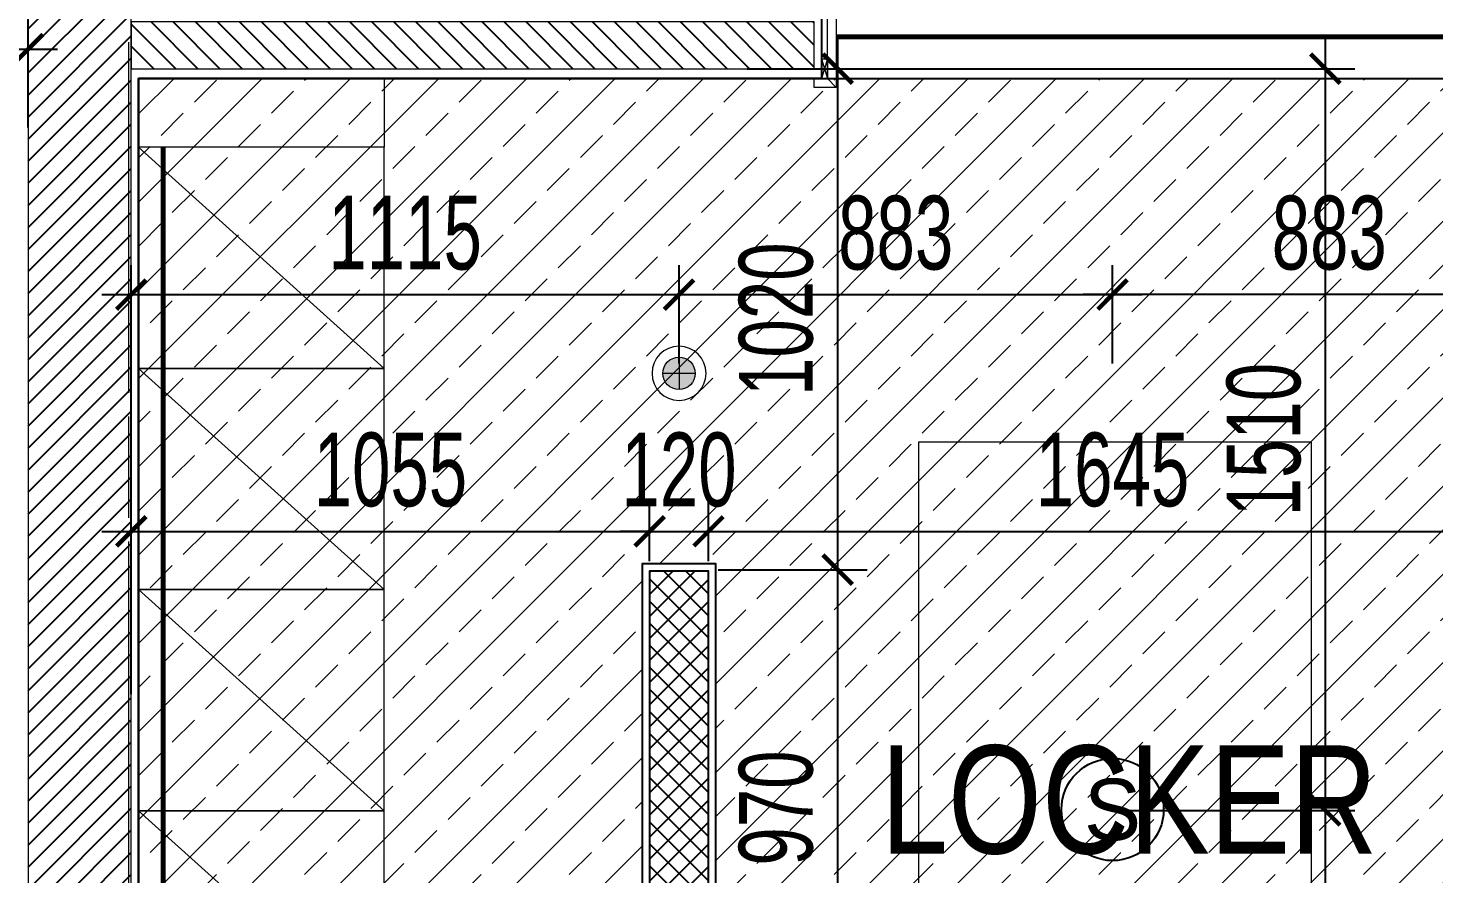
# Model space of a CAD drawing. Header units: millimetres. Extents: x -343543 to 400519, y -115663 to 104219.
# Drawn here: x -254459 to -251597, y 7972 to 9692 of the extents above; entities that cross this region are included whole.
import ezdxf
from ezdxf.enums import TextEntityAlignment as Align
from ezdxf.xclip import XClip

# ---------------------------------------------------------------- set-up
doc = ezdxf.new("R2010")
doc.units = ezdxf.units.MM
doc.header["$XCLIPFRAME"] = 0
for name, pattern in [("$0$02'TUONG Xay$0$HIDDEN", [0.375, 0.25, -0.125]), ('XREF MAT BANG TUONG XAY$0$CENTER', [50.8, 31.75, -6.35, 6.35, -6.35]), ('XREF MAT BANG TUONG XAY$0$HIDDEN', [0.375, 0.25, -0.125])]:
    doc.linetypes.add(name, pattern=pattern)
doc.layers.get('0').update_dxf_attribs({"color": 231, "lineweight": 0})
doc.layers.get('DefPoints').update_dxf_attribs({"color": 191})
doc.layers.add('A-BaoChay', color=4, linetype='Continuous', lineweight=25, true_color=0x00ffff)
doc.layers.add('fix lightting red', color=1, linetype='Continuous', lineweight=5, true_color=0xff0000)
for name, color, linetype, lineweight in [('A-CLNG', 157, 'Continuous', 25), ('A-FLOR-PRTN', 161, 'Continuous', 9), ('A-PATT', 252, 'Continuous', 9), ('A-SYMBOLS', 10, 'Continuous', 13), ('fix lighting', 2, 'Continuous', 5), ('SME-E-LTG-DIM', 55, 'Continuous', 18), ('XREF MAT BANG TUONG XAY$0$$0$A-WALL-INT', 8, 'Continuous', 9), ('XREF MAT BANG TUONG XAY$0$$1$A-TEXT', 8, 'Continuous', 25), ('XREF MAT BANG TUONG XAY$0$01.Xref _MB T1$0$A-TEXT', 8, 'Continuous', 25), ('XREF MAT BANG TUONG XAY$0$A-GRID', 8, 'XREF MAT BANG TUONG XAY$0$CENTER', 15), ('XREF MAT BANG TUONG XAY$0$A-WALL-INT', 8, 'Continuous', 9)]:
    doc.layers.add(name, color=color, linetype=linetype, lineweight=lineweight)
for name, color, linetype in [('A-TEXT', 255, 'Continuous'), ('INNO-GIOTHAI', 20, 'Continuous'), ('XREF MAT BANG TUONG XAY$0$A-FNSH', 8, 'Continuous'), ('XREF MAT BANG TUONG XAY$0$A-FURN', 8, 'Continuous'), ('XREF MAT BANG TUONG XAY$0$A-HIDD', 8, 'XREF MAT BANG TUONG XAY$0$HIDDEN'), ('XREF MAT BANG TUONG XAY$0$A-PATT', 8, 'Continuous')]:
    doc.layers.add(name, color=color, linetype=linetype)
doc.styles.add('LHP', font='arial.ttf')
doc.styles.add('SM-DIMTEXT', font='SME.shx', dxfattribs={"width": 0.7})
doc.styles.add('XREF MAT BANG TUONG XAY$0$Arial', font='arial.ttf', dxfattribs={"width": 0.8})
doc.dimstyles.new('SDIM-100', dxfattribs={"dimscale": 100, "dimtxt": 2, "dimasz": 0.6, "dimexe": 0.6, "dimexo": 0.2, "dimgap": 0.5, "dimtad": 1, "dimdec": 0, "dimzin": 12, "dimtxsty": 'SM-DIMTEXT', "dimblk": 'ARCHTICK', "dimblk1": 'ARCHTICK', "dimblk2": 'ARCHTICK', "dimcen": 0.12, "dimdle": 0.6, "dimclrd": 7, "dimclre": 8, "dimadec": 0, "dimazin": 3, "dimtfac": 2, "dimtix": 1, "dimtmove": 1, "dimatfit": 3, "dimfxl": 1, "dimtzin": 0, "dimarcsym": 1})

# ---------------------------------------------------------------- blocks, each defined once
blk = doc.blocks.new('XREF MAT BANG TUONG XAY$0$00.xref_IKIGAI_Truc')
at = {"layer": 'XREF MAT BANG TUONG XAY$0$A-GRID', "color": 8, "ltscale": 20}
blk.add_lwpolyline([(8600, -4179.1), (8600, 22924.4)], dxfattribs=at)
blk = doc.blocks.new('*U220')
at = {"layer": 'XREF MAT BANG TUONG XAY$0$A-PATT'}
h = blk.add_hatch(dxfattribs=at)
h.set_pattern_fill('ANSI31', color=8, scale=10)
h.set_pattern_definition([(45, (38946.79, -11293.564), (-22.45064, 22.45064), [])])
h.paths.add_polyline_path([(-38.7, 47.5), (3461.3, 47.5), (3461.3, -162.5), (-38.7, -162.5)])
at = {"layer": 'XREF MAT BANG TUONG XAY$0$A-WALL-INT', "color": 8}
blk.add_lwpolyline([(-38.7, 47.5), (3461.3, 47.5), (3461.3, -162.5), (-38.7, -162.5)], close=True, dxfattribs=at)
blk = doc.blocks.new('XREF MAT BANG TUONG XAY$0$01.Xref _MB T1$0$Phong tam')
at = {"layer": 'XREF MAT BANG TUONG XAY$0$A-FURN', "color": 8, "xscale": -1, "rotation": 270}
blk.add_blockref('*U220', (-47.5, 3338.7), dxfattribs=at)
blk = doc.blocks.new('XREF MAT BANG TUONG XAY$0$xref_IKIGAI_Cot')
at = {"layer": 'XREF MAT BANG TUONG XAY$0$A-GRID', "color": 8, "ltscale": 20}
blk.add_lwpolyline([(8600, -4179.1), (8600, 22924.4)], dxfattribs=at)
blk = doc.blocks.new('*U217')
at = {"layer": 'XREF MAT BANG TUONG XAY$0$A-PATT'}
h = blk.add_hatch(dxfattribs=at)
h.set_pattern_fill('ANSI31', color=8, scale=10)
h.set_pattern_definition([(45, (36836.79, -11178.564), (-22.45064, 22.45064), [])])
h.paths.add_polyline_path([(-38.7, 47.5), (1351.3, 47.5), (1351.3, -47.5), (-38.7, -47.5)])
at = {"layer": 'XREF MAT BANG TUONG XAY$0$A-WALL-INT', "color": 8}
blk.add_lwpolyline([(-38.7, 47.5), (1351.3, 47.5), (1351.3, -47.5), (-38.7, -47.5)], close=True, dxfattribs=at)
blk = doc.blocks.new('XREF MAT BANG NOI THAT$0$01.Xref _MB T1$0$BLK')
at = {"color": 8}
blk.add_lwpolyline([(324597.2, 139513.6), (325047.2, 139513.6), (325047.2, 139013.6), (324597.2, 139013.6)], close=True, dxfattribs=at)
blk.add_lwpolyline([(324597.2, 139513.6), (325047.2, 139013.6)], dxfattribs=at)
blk = doc.blocks.new('XREF MAT BANG NOI THAT')
at = {"color": 8}
blk.add_lwpolyline([(9120, 9450), (8620, 9450), (8620, 9590), (9120, 9590)], close=True, dxfattribs=at)
at = {"color": 8, "elevation": 0}
blk.add_lwpolyline([(10207.5, 7645), (11007.5, 7645), (11007.5, 8850), (10207.5, 8850)], close=True, dxfattribs=at)
at = {"color": 8, "xscale": -1.000000000000001, "rotation": 90}
for p in [(148133.6, 334047.2), (148133.6, 333597.2), (148133.6, 333147.2), (148133.6, 332697.2)]:
    blk.add_blockref('XREF MAT BANG NOI THAT$0$01.Xref _MB T1$0$BLK', p, dxfattribs=at)
blk = doc.blocks.new('01.Xref _MB T1')
at = {"layer": 'XREF MAT BANG TUONG XAY$0$$0$A-WALL-INT', "color": 8}
for points in [[(10022.00011, 9764.99992), (10040.00011, 9782.99992), (10040.00011, 9572), (10022.00011, 9590)], [(10010.00011, 9630), (10022.00011, 9630), (10022.00011, 9590), (10010.00011, 9590)], [(9995.00011, 9572), (9995.00011, 9590), (10022.00011, 9590), (10040.00011, 9572)]]:
    blk.add_lwpolyline(points, close=True, dxfattribs=at)
for points in [[(10010.00011, 9630), (10022.00011, 9590)], [(10022.00011, 9630), (10010.00011, 9590)]]:
    blk.add_lwpolyline(points, dxfattribs=at)
at = {"layer": 'XREF MAT BANG TUONG XAY$0$A-HIDD', "color": 8, "ltscale": 200, "const_width": 10}
blk.add_lwpolyline([(10040.00011, 9674.99996), (11355.00008, 9674.99996)], dxfattribs=at)
at = {"color": 8}
blk.add_blockref('XREF MAT BANG TUONG XAY$0$00.xref_IKIGAI_Truc', (0.00011, 0), dxfattribs=at)
at = {"layer": 'XREF MAT BANG TUONG XAY$0$$1$A-TEXT', "color": 8, "style": 'XREF MAT BANG TUONG XAY$0$Arial', "width": 0.8}
blk.add_text('LOCKER', height=220, dxfattribs=at).set_placement((10130.78949, 8012.90215))
at = {"layer": 'XREF MAT BANG TUONG XAY$0$01.Xref _MB T1$0$A-TEXT', "color": 8}
blk.add_blockref('XREF MAT BANG TUONG XAY$0$01.Xref _MB T1$0$Phong tam', (8605.00011, 2999.99999), dxfattribs=at)
at = {"layer": 'XREF MAT BANG TUONG XAY$0$A-FNSH', "color": 8}
blk.add_lwpolyline([(8505, 10214.99999), (8809.99075, 10214.99999), (8809.99075, 9720.39991), (10010.00008, 9720.39978), (10010.00011, 9590), (8620.00011, 9590), (8620.00011, 6314.99999), (8959.99001, 6314.99999), (8959.99978, 6110.00054), (9979.992, 6110.00054), (9980.00177, 6224.99989), (10309.99073, 6224.99989), (10309.99073, 6110.00054), (12585.00011, 6110), (12585.00011, 9590), (11385.00008, 9590), (11385.00008, 9720.00002), (12585.00011, 9719.99859), (12585.00011, 10215), (12710.00011, 10215), (12710.00011, 6110.00056), (13999.99083, 6110.00206)], dxfattribs=at)
at = {"color": 8}
ref = blk.add_blockref('XREF MAT BANG TUONG XAY$0$xref_IKIGAI_Cot', (-0.00927, -0.00001), dxfattribs=at)
XClip(ref).set_block_clipping_path([(-1610.3425959283, -2225.6693134198), (41829.1295208634, 21555.8819575264)])
at = {"layer": 'XREF MAT BANG TUONG XAY$0$A-FURN', "color": 8, "xscale": -1}
blk.add_blockref('*U217', (9956.3018, 9657.49999), dxfattribs=at)
at = {"layer": 'A-PATT', "color": 8}
blk.add_blockref('XREF MAT BANG NOI THAT', (0, 0), dxfattribs=at)
blk = doc.blocks.new('DenSanTuongT1Ikigai')
at = {"layer": 'fix lightting red', "color": 1, "linetype": "$0$02'TUONG Xay$0$HIDDEN", "ltscale": 500, "true_color": 0xff0000, "const_width": 10}
blk.add_lwpolyline([(8670, 6750), (8670, 9450)], dxfattribs=at)
blk = doc.blocks.new('_ArchTick')
at = {"color": 0, "linetype": 'ByBlock', "const_width": 0.15}
blk.add_lwpolyline([(-0.5, -0.5), (0.5, 0.5)], dxfattribs=at)
blk = doc.blocks.new('*D992')
at = {"layer": 'DefPoints', "color": 0, "transparency": 16777216}
for p in [(-254459, 9649.8), (-254834, 9470), (-254459, 9470)]:
    blk.add_point(p, dxfattribs=at)
at = {"layer": 'SME-E-LTG-DIM', "color": 8, "lineweight": -2, "transparency": 16777216}
for p, q in [((-254834, 9490), (-254834, 9709.8)), ((-254459, 9490), (-254459, 9709.8))]:
    blk.add_line(p, q, dxfattribs=at)
at = {"layer": 'SME-E-LTG-DIM', "color": 7, "lineweight": -2, "transparency": 16777216}
blk.add_line((-254894, 9649.8), (-254399, 9649.8), dxfattribs=at)
at = {"layer": 'SME-E-LTG-DIM', "color": 7, "lineweight": -2, "transparency": 16777216, "xscale": 60, "yscale": 60, "zscale": 60, "rotation": 180}
blk.add_blockref('_ArchTick', (-254834, 9649.8), dxfattribs=at)
at = {"layer": 'SME-E-LTG-DIM', "color": 7, "lineweight": -2, "transparency": 16777216, "xscale": 60, "yscale": 60, "zscale": 60}
blk.add_blockref('_ArchTick', (-254459, 9649.8), dxfattribs=at)
at = {"layer": 'SME-E-LTG-DIM', "color": 0, "transparency": 16777216, "insert": (-254646.5, 9774.8), "char_height": 150, "attachment_point": 5, "style": 'SM-DIMTEXT'}
blk.add_mtext('375', dxfattribs=at)
blk = doc.blocks.new('*D1001')
at = {"layer": 'DefPoints', "color": 0, "transparency": 16777216}
for p in [(-253134, 9150.3), (-253134, 8990), (-254249, 8317)]:
    blk.add_point(p, dxfattribs=at)
at = {"layer": 'SME-E-LTG-DIM', "color": 8, "lineweight": -2, "transparency": 16777216}
for p, q in [((-254249, 8337), (-254249, 9210.3)), ((-253134, 9010), (-253134, 9210.3))]:
    blk.add_line(p, q, dxfattribs=at)
at = {"layer": 'SME-E-LTG-DIM', "color": 7, "lineweight": -2, "transparency": 16777216}
blk.add_line((-254309, 9150.3), (-253074, 9150.3), dxfattribs=at)
at = {"layer": 'SME-E-LTG-DIM', "color": 7, "lineweight": -2, "transparency": 16777216, "xscale": 60, "yscale": 60, "zscale": 60, "rotation": 180}
blk.add_blockref('_ArchTick', (-254249, 9150.3), dxfattribs=at)
at = {"layer": 'SME-E-LTG-DIM', "color": 7, "lineweight": -2, "transparency": 16777216, "xscale": 60, "yscale": 60, "zscale": 60}
blk.add_blockref('_ArchTick', (-253134, 9150.3), dxfattribs=at)
at = {"layer": 'SME-E-LTG-DIM', "color": 0, "transparency": 16777216, "insert": (-253691.5, 9275.3), "char_height": 150, "attachment_point": 5, "style": 'SM-DIMTEXT'}
blk.add_mtext('1115', dxfattribs=at)
blk = doc.blocks.new('*D1002')
at = {"layer": 'DefPoints', "color": 0, "transparency": 16777216}
for p in [(-252251.5, 9150.3), (-253134, 8990), (-252251.5, 8990)]:
    blk.add_point(p, dxfattribs=at)
at = {"layer": 'SME-E-LTG-DIM', "color": 8, "lineweight": -2, "transparency": 16777216}
for p, q in [((-253134, 9010), (-253134, 9210.3)), ((-252251.5, 9010), (-252251.5, 9210.3))]:
    blk.add_line(p, q, dxfattribs=at)
at = {"layer": 'SME-E-LTG-DIM', "color": 7, "lineweight": -2, "transparency": 16777216}
blk.add_line((-253194, 9150.3), (-252191.5, 9150.3), dxfattribs=at)
at = {"layer": 'SME-E-LTG-DIM', "color": 7, "lineweight": -2, "transparency": 16777216, "xscale": 60, "yscale": 60, "zscale": 60, "rotation": 180}
blk.add_blockref('_ArchTick', (-253134, 9150.3), dxfattribs=at)
at = {"layer": 'SME-E-LTG-DIM', "color": 7, "lineweight": -2, "transparency": 16777216, "xscale": 60, "yscale": 60, "zscale": 60}
blk.add_blockref('_ArchTick', (-252251.5, 9150.3), dxfattribs=at)
at = {"layer": 'SME-E-LTG-DIM', "color": 0, "transparency": 16777216, "insert": (-252692.8, 9275.3), "char_height": 150, "attachment_point": 5, "style": 'SM-DIMTEXT'}
blk.add_mtext('883', dxfattribs=at)
blk = doc.blocks.new('*D1024')
at = {"layer": 'DefPoints', "color": 0, "transparency": 16777216}
for p in [(-253194, 8668.5), (-254249, 8607.6), (-253194, 8587.5)]:
    blk.add_point(p, dxfattribs=at)
at = {"layer": 'SME-E-LTG-DIM', "color": 8, "lineweight": -2, "transparency": 16777216}
for p, q in [((-254249, 8627.6), (-254249, 8728.5)), ((-253194, 8607.5), (-253194, 8728.5))]:
    blk.add_line(p, q, dxfattribs=at)
at = {"layer": 'SME-E-LTG-DIM', "color": 7, "lineweight": -2, "transparency": 16777216}
blk.add_line((-254309, 8668.5), (-253134, 8668.5), dxfattribs=at)
at = {"layer": 'SME-E-LTG-DIM', "color": 7, "lineweight": -2, "transparency": 16777216, "xscale": 60, "yscale": 60, "zscale": 60, "rotation": 180}
blk.add_blockref('_ArchTick', (-254249, 8668.5), dxfattribs=at)
at = {"layer": 'SME-E-LTG-DIM', "color": 7, "lineweight": -2, "transparency": 16777216, "xscale": 60, "yscale": 60, "zscale": 60}
blk.add_blockref('_ArchTick', (-253194, 8668.5), dxfattribs=at)
at = {"layer": 'SME-E-LTG-DIM', "color": 0, "transparency": 16777216, "insert": (-253721.5, 8793.5), "char_height": 150, "attachment_point": 5, "style": 'SM-DIMTEXT'}
blk.add_mtext('1055', dxfattribs=at)
blk = doc.blocks.new('*D1025')
at = {"layer": 'DefPoints', "color": 0, "transparency": 16777216}
for p in [(-253074, 8668.5), (-253194, 8587.5), (-253074, 8587.5)]:
    blk.add_point(p, dxfattribs=at)
at = {"layer": 'SME-E-LTG-DIM', "color": 8, "lineweight": -2, "transparency": 16777216}
for p, q in [((-253194, 8607.5), (-253194, 8728.5)), ((-253074, 8607.5), (-253074, 8728.5))]:
    blk.add_line(p, q, dxfattribs=at)
at = {"layer": 'SME-E-LTG-DIM', "color": 7, "lineweight": -2, "transparency": 16777216}
for p, q in [((-253194, 8668.5), (-253254, 8668.5)), ((-253194, 8668.5), (-253074, 8668.5)), ((-253074, 8668.5), (-253014, 8668.5))]:
    blk.add_line(p, q, dxfattribs=at)
at = {"layer": 'SME-E-LTG-DIM', "color": 7, "lineweight": -2, "transparency": 16777216, "xscale": 60, "yscale": 60, "zscale": 60}
blk.add_blockref('_ArchTick', (-253194, 8668.5), dxfattribs=at)
at = {"layer": 'SME-E-LTG-DIM', "color": 7, "lineweight": -2, "transparency": 16777216, "xscale": 60, "yscale": 60, "zscale": 60, "rotation": 180}
blk.add_blockref('_ArchTick', (-253074, 8668.5), dxfattribs=at)
at = {"layer": 'SME-E-LTG-DIM', "color": 0, "transparency": 16777216, "insert": (-253134, 8793.5), "char_height": 150, "attachment_point": 5, "style": 'SM-DIMTEXT'}
blk.add_mtext('120', dxfattribs=at)
blk = doc.blocks.new('*D1026')
at = {"layer": 'DefPoints', "color": 0, "transparency": 16777216}
for p in [(-251429, 8668.5), (-253074, 8587.5), (-251429, 8587.5)]:
    blk.add_point(p, dxfattribs=at)
at = {"layer": 'SME-E-LTG-DIM', "color": 8, "lineweight": -2, "transparency": 16777216}
for p, q in [((-253074, 8607.5), (-253074, 8728.5)), ((-251429, 8607.5), (-251429, 8728.5))]:
    blk.add_line(p, q, dxfattribs=at)
at = {"layer": 'SME-E-LTG-DIM', "color": 7, "lineweight": -2, "transparency": 16777216}
blk.add_line((-253134, 8668.5), (-251369, 8668.5), dxfattribs=at)
at = {"layer": 'SME-E-LTG-DIM', "color": 7, "lineweight": -2, "transparency": 16777216, "xscale": 60, "yscale": 60, "zscale": 60, "rotation": 180}
blk.add_blockref('_ArchTick', (-253074, 8668.5), dxfattribs=at)
at = {"layer": 'SME-E-LTG-DIM', "color": 7, "lineweight": -2, "transparency": 16777216, "xscale": 60, "yscale": 60, "zscale": 60}
blk.add_blockref('_ArchTick', (-251429, 8668.5), dxfattribs=at)
at = {"layer": 'SME-E-LTG-DIM', "color": 0, "transparency": 16777216, "insert": (-252251.5, 8793.5), "char_height": 150, "attachment_point": 5, "style": 'SM-DIMTEXT'}
blk.add_mtext('1645', dxfattribs=at)
blk = doc.blocks.new('*D1029')
at = {"layer": 'DefPoints', "color": 0, "transparency": 16777216}
for p in [(-253015.1, 9610), (-253074, 8590.5), (-252811.1, 8590.5)]:
    blk.add_point(p, dxfattribs=at)
at = {"layer": 'SME-E-LTG-DIM', "color": 7, "lineweight": -2, "transparency": 16777216}
blk.add_line((-252811.1, 9670), (-252811.1, 8530.5), dxfattribs=at)
at = {"layer": 'SME-E-LTG-DIM', "color": 8, "lineweight": -2, "transparency": 16777216}
for p, q in [((-252995.1, 9610), (-252751.1, 9610)), ((-253054, 8590.5), (-252751.1, 8590.5))]:
    blk.add_line(p, q, dxfattribs=at)
at = {"layer": 'SME-E-LTG-DIM', "color": 7, "lineweight": -2, "transparency": 16777216, "xscale": 60, "yscale": 60, "zscale": 60}
for p, rotation in [((-252811.1, 9610), 90), ((-252811.1, 8590.5), 270)]:
    blk.add_blockref('_ArchTick', p, dxfattribs=dict(at, rotation=rotation))
at = {"layer": 'SME-E-LTG-DIM', "color": 0, "transparency": 16777216, "insert": (-252936.1, 9100.2), "char_height": 150, "attachment_point": 5, "rotation": 90, "style": 'SM-DIMTEXT'}
blk.add_mtext('1020', dxfattribs=at)
blk = doc.blocks.new('*D1030')
at = {"layer": 'DefPoints', "color": 0, "transparency": 16777216}
for p in [(-253074, 8590.5), (-253074, 7620.5), (-252811.1, 7620.5)]:
    blk.add_point(p, dxfattribs=at)
at = {"layer": 'SME-E-LTG-DIM', "color": 7, "lineweight": -2, "transparency": 16777216}
blk.add_line((-252811.1, 8650.5), (-252811.1, 7560.5), dxfattribs=at)
at = {"layer": 'SME-E-LTG-DIM', "color": 8, "lineweight": -2, "transparency": 16777216}
for p, q in [((-253054, 8590.5), (-252751.1, 8590.5)), ((-253054, 7620.5), (-252751.1, 7620.5))]:
    blk.add_line(p, q, dxfattribs=at)
at = {"layer": 'SME-E-LTG-DIM', "color": 7, "lineweight": -2, "transparency": 16777216, "xscale": 60, "yscale": 60, "zscale": 60}
for p, rotation in [((-252811.1, 8590.5), 90), ((-252811.1, 7620.5), 270)]:
    blk.add_blockref('_ArchTick', p, dxfattribs=dict(at, rotation=rotation))
at = {"layer": 'SME-E-LTG-DIM', "color": 0, "transparency": 16777216, "insert": (-252936.1, 8105.5), "char_height": 150, "attachment_point": 5, "rotation": 90, "style": 'SM-DIMTEXT'}
blk.add_mtext('970', dxfattribs=at)
blk = doc.blocks.new('*D1032')
at = {"layer": 'DefPoints', "color": 0, "transparency": 16777216}
for p in [(-252251.5, 8100.5), (-251818.3, 8100.5), (-252111.8, 6210)]:
    blk.add_point(p, dxfattribs=at)
at = {"layer": 'SME-E-LTG-DIM', "color": 7, "lineweight": -2, "transparency": 16777216}
blk.add_line((-251818.3, 6150), (-251818.3, 8160.5), dxfattribs=at)
at = {"layer": 'SME-E-LTG-DIM', "color": 8, "lineweight": -2, "transparency": 16777216}
for p, q in [((-252231.5, 8100.5), (-251758.3, 8100.5)), ((-252091.8, 6210), (-251758.3, 6210))]:
    blk.add_line(p, q, dxfattribs=at)
at = {"layer": 'SME-E-LTG-DIM', "color": 7, "lineweight": -2, "transparency": 16777216, "xscale": 60, "yscale": 60, "zscale": 60}
for p, rotation in [((-251818.3, 8100.5), 90), ((-251818.3, 6210), 270)]:
    blk.add_blockref('_ArchTick', p, dxfattribs=dict(at, rotation=rotation))
at = {"layer": 'SME-E-LTG-DIM', "color": 0, "transparency": 16777216, "insert": (-251943.3, 7155.2), "char_height": 150, "attachment_point": 5, "rotation": 90, "style": 'SM-DIMTEXT'}
blk.add_mtext('1890', dxfattribs=at)
blk = doc.blocks.new('*D1033')
at = {"layer": 'DefPoints', "color": 0, "transparency": 16777216}
for p in [(-252859, 9610), (-251818.3, 9610), (-252251.5, 8100.5)]:
    blk.add_point(p, dxfattribs=at)
at = {"layer": 'SME-E-LTG-DIM', "color": 7, "lineweight": -2, "transparency": 16777216}
blk.add_line((-251818.3, 8040.5), (-251818.3, 9670), dxfattribs=at)
at = {"layer": 'SME-E-LTG-DIM', "color": 8, "lineweight": -2, "transparency": 16777216}
for p, q in [((-252839, 9610), (-251758.3, 9610)), ((-252231.5, 8100.5), (-251758.3, 8100.5))]:
    blk.add_line(p, q, dxfattribs=at)
at = {"layer": 'SME-E-LTG-DIM', "color": 7, "lineweight": -2, "transparency": 16777216, "xscale": 60, "yscale": 60, "zscale": 60}
for p, rotation in [((-251818.3, 9610), 90), ((-251818.3, 8100.5), 270)]:
    blk.add_blockref('_ArchTick', p, dxfattribs=dict(at, rotation=rotation))
at = {"layer": 'SME-E-LTG-DIM', "color": 0, "transparency": 16777216, "insert": (-251943.3, 8855.2), "char_height": 150, "attachment_point": 5, "rotation": 90, "style": 'SM-DIMTEXT'}
blk.add_mtext('1510', dxfattribs=at)
blk = doc.blocks.new('*D1034')
at = {"layer": 'DefPoints', "color": 0, "transparency": 16777216}
for p in [(-252251.5, 9150.3), (-252251.5, 8990), (-251369, 8990)]:
    blk.add_point(p, dxfattribs=at)
at = {"layer": 'SME-E-LTG-DIM', "color": 8, "lineweight": -2, "transparency": 16777216}
for p, q in [((-252251.5, 9010), (-252251.5, 9210.3)), ((-251369, 9010), (-251369, 9210.3))]:
    blk.add_line(p, q, dxfattribs=at)
at = {"layer": 'SME-E-LTG-DIM', "color": 7, "lineweight": -2, "transparency": 16777216}
blk.add_line((-251309, 9150.3), (-252311.5, 9150.3), dxfattribs=at)
at = {"layer": 'SME-E-LTG-DIM', "color": 7, "lineweight": -2, "transparency": 16777216, "xscale": 60, "yscale": 60, "zscale": 60, "rotation": 180}
blk.add_blockref('_ArchTick', (-252251.5, 9150.3), dxfattribs=at)
at = {"layer": 'SME-E-LTG-DIM', "color": 7, "lineweight": -2, "transparency": 16777216, "xscale": 60, "yscale": 60, "zscale": 60}
blk.add_blockref('_ArchTick', (-251369, 9150.3), dxfattribs=at)
at = {"layer": 'SME-E-LTG-DIM', "color": 0, "transparency": 16777216, "insert": (-251810.3, 9275.3), "char_height": 150, "attachment_point": 5, "style": 'SM-DIMTEXT'}
blk.add_mtext('883', dxfattribs=at)
blk = doc.blocks.new('A$C14a1a84b')
blk.add_wipeout([(500, 75), (500, -75), (-500, -75), (-500, 75)]).dxf.layer = 'DefPoints'
at = {"linetype": 'Continuous'}
h = blk.add_hatch(dxfattribs=at)
h.set_pattern_fill('ANSI37', color=8, scale=10, angle=180, style=0)
h.set_pattern_definition([(225, (-61090.405, 11245.253), (22.45064, -22.45064), []), (315, (-61090.405, 11245.253), (22.45064, 22.45064), [])])
h.paths.add_polyline_path([(485, 60), (-485, 60), (-485, -60), (485, -60)])
at = {"color": 8, "linetype": 'Continuous'}
blk.add_lwpolyline([(500, 75), (-500, 75), (-500, -75), (500, -75)], close=True, dxfattribs=at)
at = {"linetype": 'Continuous'}
blk.add_lwpolyline([(485, 60), (-485, 60), (-485, -60), (485, -60)], close=True, dxfattribs=at)
blk = doc.blocks.new('XR-TRAN_SANH$0$A$C896e62ca')
at = {"layer": 'A-PATT', "true_color": 0x848484}
h = blk.add_hatch(color=252, dxfattribs=at)
h.dxf.hatch_style = 1
edge = h.paths.add_edge_path()
edge.add_arc((0, 0), 33, 0, 360)
at = {"color": 0, "linetype": 'ByBlock'}
for p, q in [((0, 33), (0, -33)), ((33, 0), (-33, 0))]:
    blk.add_line(p, q, dxfattribs=at)
blk.add_circle((0, 0), 33, dxfattribs=at)
for start, end in [(90, 270), (270, 90)]:
    blk.add_arc((0, 0), 55, start, end, dxfattribs=at)
blk = doc.blocks.new('dau bao khoi')
blk.add_circle((0, 0), 104)
at = {"layer": 'A-TEXT', "ltscale": 5, "style": 'LHP'}
blk.add_text('S', height=125, dxfattribs=at).set_placement((0, 0), align=Align.MIDDLE_CENTER)

msp = doc.modelspace()

# ---------------------------------------------------------------- block references
at = {"layer": 'A-SYMBOLS'}
msp.add_blockref('01.Xref _MB T1', (-262854, 0), dxfattribs=at)

# ---------------------------------------------------------------- next in the draw order: hatches: boundary and pattern name
at = {"layer": 'A-PATT'}
h = msp.add_hatch(dxfattribs=at)
h.set_pattern_fill('ANSI33', color=256, scale=20, double=1)
h.set_pattern_definition([(45, (-262854.02, -1e-05), (-89.8026, 89.8026), []), (45, (-262764.22, -1e-05), (-89.8026, 89.8026), [63.5, -31.75])])
h.paths.add_polyline_path([(-254234, 9590), (-250269, 9590), (-250269, 6225), (-252694, 6225), (-252694, 6225), (-253024, 6225), (-253024, 6225), (-253894, 6225), (-253894, 6415), (-254234, 6415)])

# ---------------------------------------------------------------- next in the draw order: linework, layer by layer
at = {"layer": 'A-CLNG', "color": 251, "elevation": 0}
msp.add_lwpolyline([(-254234, 9590), (-250269, 9590), (-250269, 6225), (-252694, 6225), (-252694, 6225), (-253024, 6225), (-253024, 6225), (-253894, 6225), (-253894, 6415), (-254234, 6415)], close=True, dxfattribs=at)

# ---------------------------------------------------------------- next in the draw order: block references
at = {"layer": 'A-BaoChay', "color": 1}
msp.add_blockref('dau bao khoi', (-252251.5, 8102.5), dxfattribs=at)
at = {"layer": 'fix lighting'}
msp.add_blockref('XR-TRAN_SANH$0$A$C896e62ca', (-253134, 8990), dxfattribs=at)

# ---------------------------------------------------------------- next in the draw order: block references
at = {"layer": 'INNO-GIOTHAI', "rotation": 270}
msp.add_blockref('A$C14a1a84b', (-253134, 8102.5), dxfattribs=at)

# ---------------------------------------------------------------- next in the draw order: block references
at = {"layer": 'A-FLOR-PRTN'}
msp.add_blockref('DenSanTuongT1Ikigai', (-262854, 0), dxfattribs=at)

# ---------------------------------------------------------------- next in the draw order: dimensions: what is measured, and where the dimension line sits
at = {"layer": 'SME-E-LTG-DIM'}
for base, p1, p2, picture, middle in [((-254459, 9649.8), (-254834, 9470), (-254459, 9470), '*D992', (-254646.5, 9774.8)), ((-253134, 9150.3), (-254249, 8317), (-253134, 8990), '*D1001', (-253691.5, 9275.3)), ((-252251.5293, 9150.2592), (-253134.034, 8989.9976), (-252251.5293, 8989.9976), '*D1002', (-252692.7816, 9275.2592)), ((-252251.5293, 9150.2592), (-251369.0246, 8989.9976), (-252251.5293, 8989.9976), '*D1034', (-251810.2769, 9275.2592)), ((-253194, 8668.5), (-254249, 8607.6), (-253194, 8587.5), '*D1024', (-253721.5, 8793.5)), ((-253074, 8668.5), (-253194, 8587.5), (-253074, 8587.5), '*D1025', (-253134, 8793.5)), ((-251429, 8668.5), (-253074, 8587.5), (-251429, 8587.5), '*D1026', (-252251.5, 8793.5))]:
    dim = msp.add_linear_dim(base=base, p1=p1, p2=p2, dimstyle='SDIM-100', override={"dimtxt": 1.5, "dimtfill": 0}, dxfattribs=at)
    dim.commit()
    dim.dimension.update_dxf_attribs({"geometry": picture, "text_midpoint": middle})
for base, p1, p2, picture, middle in [((-252811.0531, 8590.4983), (-253015.0662, 9610), (-253074.034, 8590.4983), '*D1029', (-252936.0531, 9100.2492)), ((-251818.3065, 9610), (-252251.5293, 8100.4983), (-252859.0246, 9610), '*D1033', (-251943.3065, 8855.2492)), ((-252811.1, 7620.5), (-253074, 8590.5), (-253074, 7620.5), '*D1030', (-252936.1, 8105.5)), ((-251818.3065, 8100.4983), (-252111.7562, 6209.9999), (-252251.5293, 8100.4983), '*D1032', (-251943.3065, 7155.2491))]:
    dim = msp.add_linear_dim(base=base, p1=p1, p2=p2, angle=90, dimstyle='SDIM-100', override={"dimtxt": 1.5, "dimtfill": 0}, dxfattribs=at)
    dim.commit()
    dim.dimension.update_dxf_attribs({"geometry": picture, "text_midpoint": middle})

doc.saveas('drawing.dxf')
